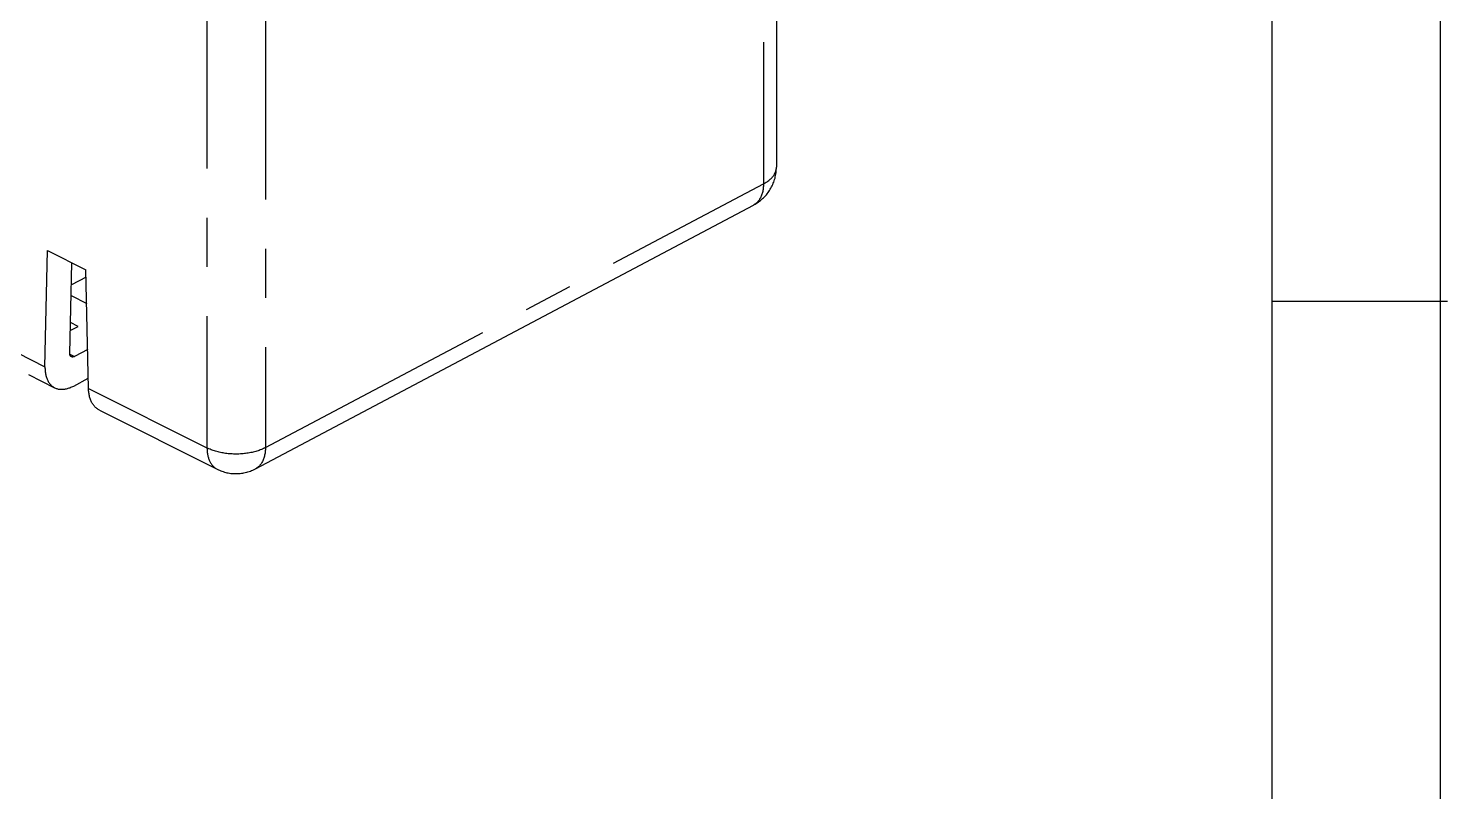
# Model space of a CAD drawing. Extents: x 0 to 34, y -0.3 to 21.7.
# Drawn here: x 29.977 to 34.02, y 4.09 to 6.266 of the extents above; entities that cross this region are included whole.
import ezdxf

# ---------------------------------------------------------------- set-up
doc = ezdxf.new("R2010")
doc.units = 0
doc.header["$LTSCALE"] = 1.87
doc.linetypes.add('CENTER', pattern=[0.6, 0.375, -0.075, 0.075, -0.075])
doc.linetypes.add('DOT', pattern=[0.2, 0.1, -0.1])
doc.layers.get('0').update_dxf_attribs({"linetype": 'CONTINUOUS'})
doc.layers.add('DEFAULT_1', color=7, linetype='CENTER')

msp = doc.modelspace()

# ---------------------------------------------------------------- linework, layer by layer
at = {"color": 6, "linetype": 'CONTINUOUS'}
for p, q in [((33.52, -0.2617), (33.52, 21.7383)), ((33.52, 5.4883), (34.02, 5.4883))]:
    msp.add_line(p, q, dxfattribs=at)
at = {"color": 7, "linetype": 'CONTINUOUS'}
for p, q in [((34, -0.26), (34, 21.74)), ((32.1079, 14.1281), (32.1079, 5.8698)), ((30.024, 5.3012), (30.0315, 5.6328)), ((30.0315, 5.6328), (30.1407, 5.5769)), ((30.0948, 5.339), (30.1006, 5.5974)), ((30.1411, 5.5567), (30.0992, 5.5345)), ((30.1481, 5.239), (30.1407, 5.5769)), ((30.0985, 5.5041), (30.1428, 5.4811)), ((30.1182, 5.4158), (30.0968, 5.427)), ((30.0962, 5.4042), (30.1182, 5.4158)), ((30.1457, 5.3504), (30.1077, 5.3303)), ((29.9767, 5.2787), (30.0516, 5.2412)), ((30.1058, 5.2461), (30.1475, 5.2682)), ((30.179, 5.1773), (30.5148, 5.0089))]:
    msp.add_line(p, q, dxfattribs=at)
at = {"color": 2, "linetype": 'DOT'}
msp.add_line((34, -0.2617), (34, 21.7383), dxfattribs=at)
at = {"color": 7, "linetype": 'CONTINUOUS'}
for points in [[(32.0424, 5.762), (32.0439, 5.7628), (32.0471, 5.7646), (32.0503, 5.7665), (32.0534, 5.7686), (32.0565, 5.7707), (32.0596, 5.7729), (32.0626, 5.7753), (32.0655, 5.7777), (32.0684, 5.7803), (32.0712, 5.7829), (32.0739, 5.7857), (32.0765, 5.7885), (32.0791, 5.7914), (32.0815, 5.7944), (32.0839, 5.7975), (32.0861, 5.8006), (32.0883, 5.8038), (32.0903, 5.807), (32.0923, 5.8104), (32.0941, 5.8137), (32.0958, 5.8171), (32.0974, 5.8206), (32.0989, 5.8241), (32.1003, 5.8277), (32.1016, 5.8313), (32.1027, 5.8349), (32.1038, 5.8386), (32.1047, 5.8423), (32.1055, 5.846), (32.1062, 5.8498), (32.1068, 5.8536), (32.1072, 5.8574), (32.1075, 5.8612), (32.1078, 5.865), (32.1078, 5.8688), (32.1079, 5.8698)], [(30.5148, 5.0089), (30.5181, 5.0073), (30.5214, 5.0059), (30.5248, 5.0045), (30.5282, 5.0032), (30.5317, 5.002), (30.5352, 5.001), (30.5388, 5), (30.5424, 4.9991), (30.5461, 4.9984), (30.5498, 4.9977), (30.5536, 4.9972), (30.5573, 4.9968), (30.561, 4.9965), (30.5647, 4.9964), (30.5684, 4.9963), (30.5723, 4.9964), (30.5762, 4.9966), (30.58, 4.9969), (30.5837, 4.9974), (30.5873, 4.9979), (30.591, 4.9986), (30.5948, 4.9994), (30.5986, 5.0003), (30.6023, 5.0014), (30.6059, 5.0025), (30.6093, 5.0037), (30.6128, 5.0051), (30.6164, 5.0066), (30.6199, 5.0082), (30.6233, 5.01), (32.0425, 5.762)], [(30.0991, 5.3295), (30.0986, 5.3298), (30.0982, 5.3301), (30.0978, 5.3304), (30.0974, 5.3308), (30.097, 5.3312), (30.0967, 5.3316), (30.0964, 5.3321), (30.0961, 5.3326), (30.0958, 5.3331), (30.0956, 5.3336), (30.0954, 5.3342), (30.0952, 5.3348), (30.0951, 5.3355), (30.0949, 5.3361), (30.0949, 5.3368), (30.0948, 5.3375), (30.0948, 5.3382), (30.0948, 5.339)], [(30.024, 5.3012), (30.024, 5.2982), (30.0241, 5.2952), (30.0242, 5.2922), (30.0244, 5.2893), (30.0247, 5.2865), (30.0251, 5.2837), (30.0255, 5.2809), (30.026, 5.2783), (30.0266, 5.2757), (30.0273, 5.2731), (30.0281, 5.2706), (30.0289, 5.2682), (30.0298, 5.2659), (30.0308, 5.2637), (30.0319, 5.2615), (30.033, 5.2594), (30.0342, 5.2574), (30.0355, 5.2555), (30.0368, 5.2536), (30.0382, 5.2519), (30.0397, 5.2502), (30.0412, 5.2486), (30.0428, 5.2471), (30.0445, 5.2457), (30.0462, 5.2445), (30.048, 5.2433), (30.0498, 5.2422), (30.0516, 5.2412)], [(30.1077, 5.3303), (30.107, 5.33), (30.1064, 5.3297), (30.1058, 5.3295), (30.1052, 5.3292), (30.1046, 5.3291), (30.104, 5.329), (30.1034, 5.3289), (30.1028, 5.3288), (30.1022, 5.3288), (30.1016, 5.3288), (30.1011, 5.3289), (30.1006, 5.329), (30.1001, 5.3291), (30.0996, 5.3293), (30.0991, 5.3295)], [(30.0516, 5.2412), (30.0536, 5.2402), (30.0556, 5.2394), (30.0577, 5.2387), (30.0598, 5.2381), (30.0619, 5.2376), (30.0641, 5.2372), (30.0663, 5.2369), (30.0686, 5.2368), (30.0709, 5.2367), (30.0732, 5.2367), (30.0756, 5.2368), (30.078, 5.237), (30.0804, 5.2373), (30.0829, 5.2378), (30.0854, 5.2383), (30.0879, 5.2389), (30.0904, 5.2397), (30.0929, 5.2405), (30.0955, 5.2414), (30.098, 5.2425), (30.1006, 5.2436), (30.1032, 5.2448), (30.1058, 5.2461)], [(30.179, 5.1773), (30.1772, 5.1783), (30.1752, 5.1794), (30.1734, 5.1807), (30.1715, 5.182), (30.1698, 5.1835), (30.1681, 5.185), (30.1664, 5.1866), (30.1648, 5.1884), (30.1633, 5.1902), (30.1619, 5.1921), (30.1605, 5.1941), (30.1592, 5.1961), (30.1579, 5.1983), (30.1567, 5.2005), (30.1556, 5.2028), (30.1546, 5.2052), (30.1536, 5.2077), (30.1528, 5.2102), (30.1519, 5.2128), (30.1512, 5.2155), (30.1505, 5.2183), (30.15, 5.2211), (30.1495, 5.2239), (30.149, 5.2268), (30.1487, 5.2298), (30.1484, 5.2328), (30.1482, 5.2359), (30.1481, 5.239)]]:
    msp.add_lwpolyline(points, dxfattribs=at)
at = {"layer": 'DEFAULT_1', "color": 7, "linetype": 'CENTER'}
for p, q in [((32.0709, 14.08), (32.0709, 5.8225)), ((30.4855, 6.5673), (30.4855, 5.0698)), ((30.652, 6.4791), (30.652, 5.0706)), ((30.652, 5.0706), (32.0709, 5.8225)), ((29.9458, 5.3404), (30.024, 5.3012)), ((30.0949, 5.3367), (30.1077, 5.3303)), ((30.1481, 5.239), (30.4855, 5.0698))]:
    msp.add_line(p, q, dxfattribs=at)
for points in [[(32.0709, 5.8225), (32.0736, 5.824), (32.0762, 5.8255), (32.0787, 5.827), (32.0812, 5.8286), (32.0835, 5.8303), (32.0858, 5.832), (32.0879, 5.8337), (32.09, 5.8354), (32.0919, 5.8372), (32.0937, 5.839), (32.0955, 5.8409), (32.0971, 5.8428), (32.0986, 5.8446), (32.1, 5.8466), (32.1013, 5.8485), (32.1025, 5.8505), (32.1036, 5.8525), (32.1045, 5.8545), (32.1053, 5.8565), (32.106, 5.8585), (32.1066, 5.8605), (32.1071, 5.8626), (32.1075, 5.8646), (32.1077, 5.8667), (32.1078, 5.8687), (32.1079, 5.8698)], [(32.0709, 5.8225), (32.0708, 5.8192), (32.0707, 5.816), (32.0705, 5.8129), (32.0702, 5.8098), (32.0697, 5.8067), (32.0693, 5.8038), (32.0687, 5.8009), (32.068, 5.798), (32.0673, 5.7953), (32.0664, 5.7926), (32.0655, 5.79), (32.0645, 5.7875), (32.0634, 5.785), (32.0623, 5.7827), (32.061, 5.7804), (32.0597, 5.7782), (32.0583, 5.7762), (32.0568, 5.7742), (32.0553, 5.7723), (32.0537, 5.7705), (32.052, 5.7688), (32.0502, 5.7673), (32.0484, 5.7658), (32.0465, 5.7644), (32.0445, 5.7632), (32.0425, 5.762)], [(30.652, 5.0706), (30.6492, 5.0692), (30.6464, 5.0678), (30.6435, 5.0665), (30.6405, 5.0652), (30.6374, 5.064), (30.6342, 5.0628), (30.631, 5.0617), (30.6277, 5.0607), (30.6243, 5.0597), (30.6209, 5.0587), (30.6175, 5.0579), (30.6139, 5.057), (30.6104, 5.0563), (30.6068, 5.0556), (30.6031, 5.055), (30.5994, 5.0544), (30.5957, 5.0539), (30.592, 5.0534), (30.5882, 5.0531), (30.5844, 5.0527), (30.5806, 5.0525), (30.5767, 5.0523), (30.5729, 5.0522), (30.5691, 5.0522), (30.5652, 5.0522), (30.5614, 5.0522), (30.5575, 5.0524), (30.5537, 5.0526), (30.5499, 5.0529), (30.5461, 5.0532), (30.5424, 5.0536), (30.5386, 5.0541), (30.5349, 5.0546), (30.5312, 5.0552), (30.5276, 5.0559), (30.524, 5.0566), (30.5205, 5.0574), (30.517, 5.0583), (30.5135, 5.0592), (30.5101, 5.0601), (30.5068, 5.0611), (30.5036, 5.0622), (30.5004, 5.0634), (30.4972, 5.0645), (30.4942, 5.0658), (30.4912, 5.0671), (30.4883, 5.0684), (30.4855, 5.0698)], [(30.4855, 5.0698), (30.4856, 5.067), (30.4857, 5.0643), (30.4859, 5.0616), (30.4861, 5.059), (30.4864, 5.0564), (30.4868, 5.0538), (30.4872, 5.0513), (30.4877, 5.0488), (30.4882, 5.0464), (30.4888, 5.044), (30.4895, 5.0417), (30.4902, 5.0394), (30.491, 5.0372), (30.4919, 5.0351), (30.4928, 5.033), (30.4937, 5.031), (30.4948, 5.029), (30.4958, 5.0272), (30.497, 5.0253), (30.4981, 5.0236), (30.4994, 5.0219), (30.5007, 5.0203), (30.502, 5.0187), (30.5034, 5.0173), (30.5048, 5.0159), (30.5063, 5.0146), (30.5078, 5.0133), (30.5094, 5.0121), (30.511, 5.0111), (30.5127, 5.0101), (30.5144, 5.0091), (30.5148, 5.0089)], [(30.652, 5.0706), (30.6519, 5.0673), (30.6518, 5.0641), (30.6516, 5.061), (30.6513, 5.0579), (30.6509, 5.0549), (30.6504, 5.0519), (30.6498, 5.049), (30.6492, 5.0462), (30.6484, 5.0434), (30.6476, 5.0407), (30.6467, 5.0381), (30.6457, 5.0356), (30.6446, 5.0332), (30.6434, 5.0308), (30.6422, 5.0285), (30.6409, 5.0264), (30.6395, 5.0243), (30.638, 5.0223), (30.6364, 5.0204), (30.6348, 5.0187), (30.6331, 5.017), (30.6314, 5.0154), (30.6295, 5.0139), (30.6277, 5.0126), (30.6257, 5.0113), (30.6236, 5.0101)]]:
    msp.add_lwpolyline(points, dxfattribs=at)

doc.saveas('drawing.dxf')
